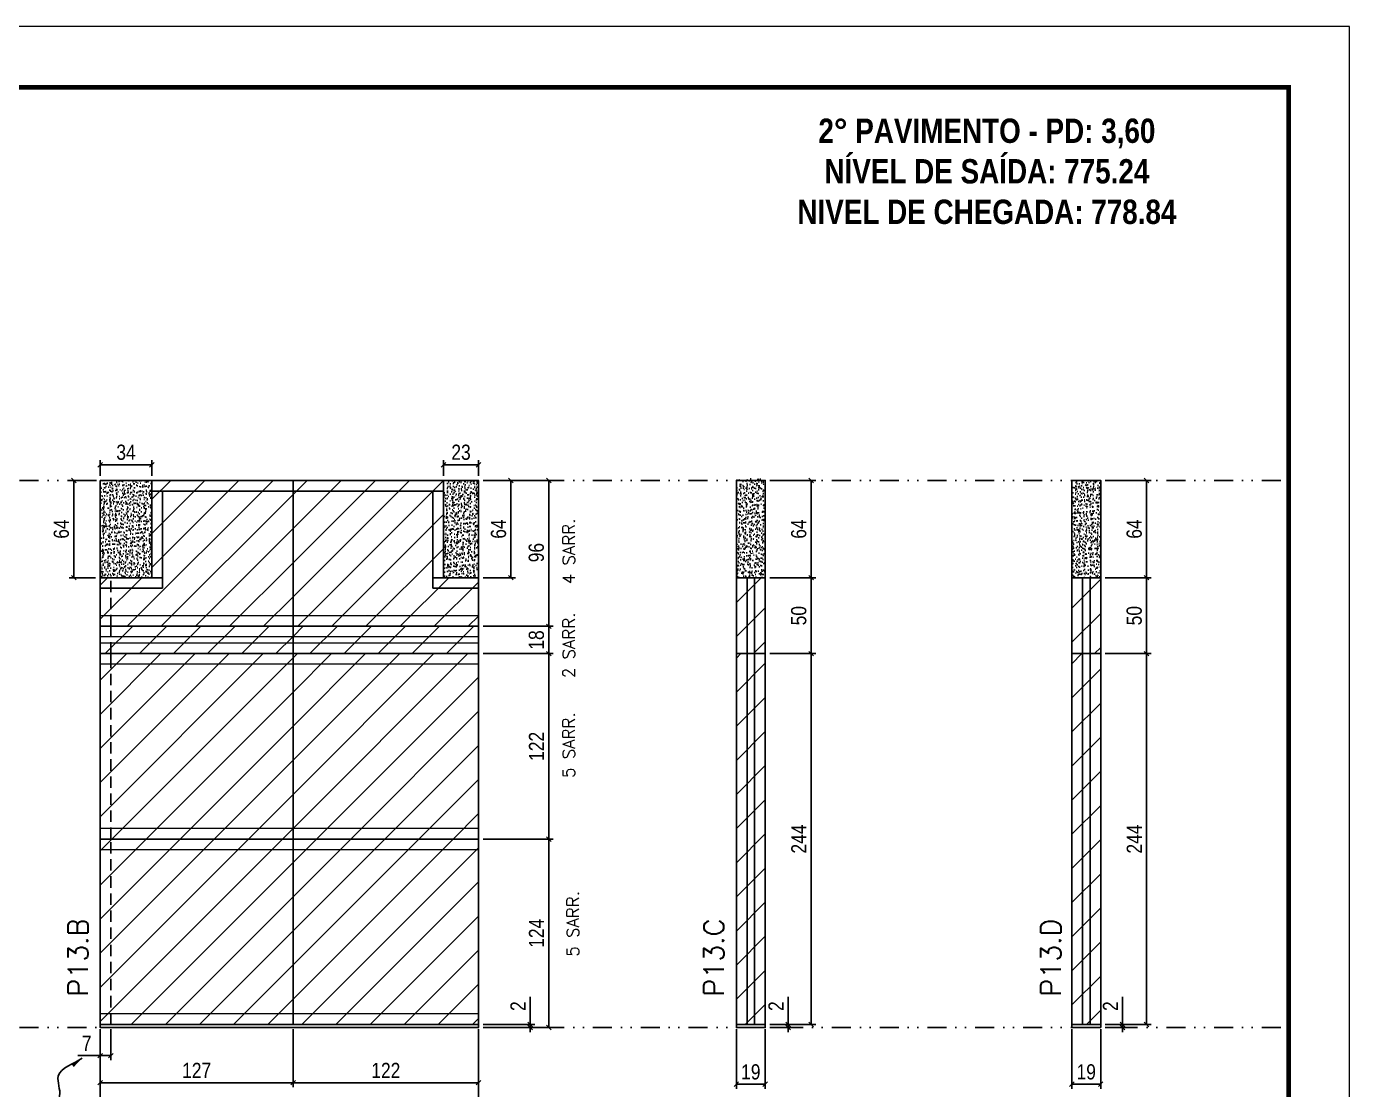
# Model space of a CAD drawing. Extents: x 2949 to 9203, y -16089 to 12527.
# Drawn here: x 3563 to 4434, y -6550 to -5850 of the extents above; entities that cross this region are included whole.
import ezdxf

# ---------------------------------------------------------------- set-up
doc = ezdxf.new("R2010")
doc.units = 0
for name, pattern in [('DASHED', [0.75, 0.5, -0.25]), ('DIVIDE2', [0.625, 0.25, -0.125, 0, -0.125, 0, -0.125]), ('HIDDEN', [0.375, 0.25, -0.125])]:
    doc.linetypes.add(name, pattern=pattern)
for name, color, linetype in [('COTA', 241, 'Continuous'), ('NOMENCLATURA', 7, 'Continuous'), ('Nível', 160, 'Continuous'), ('Painéis', 200, 'Continuous'), ('SARR_2.2x7', 40, 'Continuous'), ('Sarrafo de Pressão', 42, 'HIDDEN')]:
    doc.layers.add(name, color=color, linetype=linetype)
for name, color, linetype, lineweight in [('Folhas', 255, 'Continuous', 9), ('Hachura', 251, 'Continuous', 9), ('Sarr 2.2x7', 40, 'Continuous', 9), ('SARRAFO DE PRESSAO', 251, 'DASHED', 9), ('Texto Seção', 7, 'Continuous', 15)]:
    doc.layers.add(name, color=color, linetype=linetype, lineweight=lineweight)
doc.styles.add('COTA TECNICA', font='techl___.ttf', dxfattribs={"height": 10})
doc.styles.add('COTA TECNICA-50', font='techl___.ttf', dxfattribs={"height": 10})
doc.styles.add('REGUA-120', font='ROMANS.shx', dxfattribs={"height": 15})
doc.styles.add('ROMANC', font='techb___.ttf', dxfattribs={"height": 2.5})
doc.styles.add('ROMANS', font='romans.shx')
doc.styles.get("Standard").update_dxf_attribs({"font": 'arial.ttf'})
doc.dimstyles.new('COTA PAINEL-50', dxfattribs={"dimtxt": 10, "dimasz": 3, "dimexe": 3, "dimexo": 3, "dimgap": 3, "dimtad": 1, "dimdec": 1, "dimzin": 12, "dimdsep": 46, "dimtxsty": 'COTA TECNICA-50', "dimblk1": 'OBLIQUE', "dimblk2": 'OBLIQUE', "dimsah": 1, "dimcen": 0.9, "dimclrd": 4, "dimclre": 4, "dimclrt": 240, "dimadec": 1, "dimazin": 3, "dimtfac": 1, "dimtdec": 1, "dimtmove": 0, "dimatfit": 3, "dimfxl": 1, "dimtolj": 1, "dimtzin": 12, "dimarcsym": 0})
doc.dimstyles.new('PAINEL', dxfattribs={"dimtxt": 10, "dimasz": 3, "dimexe": 3, "dimexo": 3, "dimgap": 3, "dimtad": 1, "dimdec": 1, "dimzin": 12, "dimdsep": 46, "dimtxsty": 'COTA TECNICA', "dimblk1": 'OBLIQUE', "dimblk2": 'OBLIQUE', "dimsah": 1, "dimcen": 0.9, "dimclrd": 4, "dimclre": 4, "dimclrt": 240, "dimadec": 1, "dimazin": 3, "dimtfac": 1, "dimtdec": 1, "dimtmove": 0, "dimatfit": 3, "dimfxl": 1, "dimtolj": 1, "dimtzin": 12, "dimarcsym": 0})
doc.dimstyles.get("Standard").update_dxf_attribs({"dimtxt": 0.18, "dimasz": 0.18, "dimexe": 0.18, "dimexo": 0.0625, "dimgap": 0.09, "dimtad": 0, "dimtih": 1, "dimtoh": 1, "dimdec": 4, "dimzin": 0, "dimdsep": 46, "dimtxsty": 'Standard', "dimcen": 0.09, "dimadec": 0, "dimazin": 0, "dimtfac": 1, "dimtdec": 4, "dimtofl": 0, "dimtmove": 0, "dimatfit": 3, "dimfxl": 1, "dimtolj": 1, "dimtzin": 0, "dimarcsym": 0})
pattern_1 = [(45, (-129255.467, -38793.522), (-11.2253202, 11.2253202), [])]
pattern_2 = [(45, (-2336.75, -6306.92), (-11.22532, 11.22532), [])]
pattern_3 = [(50, (-129255.4665, -36482.372), (5.46554007, -0.47817257), [0.5715, -6.2865]), (355, (-129255.4665, -36482.372), (-1.05730264, 5.73170536), [0.4572, -5.02921753]), (100.4514447, (-129255.011, -36482.4117), (4.40823741, 5.25353256), [0.48570026, -5.34270734]), (46.1842, (-129255.4665, -36480.848), (8.13237123, -1.26126984), [0.85725, -9.42975]), (96.6355576, (-129254.789, -36480.953), (7.122124, 7.42278374), [0.7285507, -8.01406824]), (351.184151, (-129255.4665, -36480.848), (7.122124, 7.42278374), [0.685799, -7.54379196]), (21, (-129254.7045, -36481.229), (4.54843174, -3.06795595), [0.5715, -6.2865]), (326, (-129254.7045, -36481.229), (1.85406085, 5.52563898), [0.4572, -5.0292]), (71.451445, (-129254.3255, -36481.4845), (6.40249258, 2.45768307), [0.48570026, -5.34269813]), (37.5, (-129255.4665, -36482.3718), (0.092658098, 2.536651166), [0, -4.96824, 0, -5.1054, 0, -5.04825]), (7.5, (-129255.4665, -36482.3718), (2.004589875, 3.005417245), [0, -2.91084, 0, -4.85394, 0, -1.92405]), (327.5, (-129257.1658, -36482.3718), (4.067717855, -0.17186232), [0, -1.905, 0, -5.9436, 0, -7.8867]), (317.5, (-129257.9278, -36482.3718), (4.44387544, 0.76279473), [0, -2.4765, 0, -3.94716, 0, -5.6007])]

# ---------------------------------------------------------------- blocks, each defined once
blk = doc.blocks.new('9999999999')
at = {"layer": 'Folhas'}
blk.add_lwpolyline([(98138.98, 34190.21), (99623.98, 34190.21), (99623.98, 35240.21), (98138.98, 35240.21)], close=True, dxfattribs=at)
at = {"layer": 'Folhas', "color": 30, "const_width": 3}
blk.add_lwpolyline([(98213.98, 34230.21), (99583.98, 34230.21), (99583.98, 35200.21), (98213.98, 35200.21)], close=True, dxfattribs=at)
blk = doc.blocks.new('_Oblique')
at = {"color": 0, "linetype": 'ByBlock', "lineweight": -2}
blk.add_line((-0.5, -0.5), (0.5, 0.5), dxfattribs=at)
blk = doc.blocks.new('*D2218')
at = {"layer": 'COTA', "color": 4, "lineweight": -2, "transparency": 16777216}
for p, q in [((3611.71, -6510.18), (3611.71, -6574.14)), ((3860.71, -6510.18), (3860.71, -6574.14)), ((3611.71, -6571.14), (3860.71, -6571.14))]:
    blk.add_line(p, q, dxfattribs=at)
at = {"layer": 'Defpoints', "color": 0, "transparency": 16777216}
for p in [(3611.71, -6507.18), (3860.71, -6507.18), (3860.71, -6571.14)]:
    blk.add_point(p, dxfattribs=at)
at = {"layer": 'COTA', "color": 4, "lineweight": -2, "transparency": 16777216, "xscale": 3, "yscale": 3, "zscale": 3, "rotation": 180}
blk.add_blockref('_Oblique', (3611.71, -6571.14), dxfattribs=at)
at = {"layer": 'COTA', "color": 4, "lineweight": -2, "transparency": 16777216, "xscale": 3, "yscale": 3, "zscale": 3}
blk.add_blockref('_Oblique', (3860.71, -6571.14), dxfattribs=at)
at = {"layer": 'COTA', "color": 240, "transparency": 16777216, "insert": (3736.21, -6563.04), "char_height": 10, "attachment_point": 5, "style": 'COTA TECNICA'}
blk.add_mtext('\\A1;249', dxfattribs=at)
blk = doc.blocks.new('*D2219')
at = {"layer": 'COTA', "color": 4, "lineweight": -2, "transparency": 16777216}
for p, q in [((3611.71, -6512.18), (3611.71, -6530.69)), ((3618.71, -6510.18), (3618.71, -6530.69)), ((3611.71, -6527.69), (3596.98, -6527.69)), ((3618.71, -6527.69), (3611.71, -6527.69))]:
    blk.add_line(p, q, dxfattribs=at)
at = {"layer": 'Defpoints', "color": 0, "transparency": 16777216}
for p in [(3611.71, -6509.18), (3618.71, -6507.18), (3611.71, -6527.69)]:
    blk.add_point(p, dxfattribs=at)
at = {"layer": 'COTA', "color": 4, "lineweight": -2, "transparency": 16777216, "xscale": 3, "yscale": 3, "zscale": 3, "rotation": 180}
blk.add_blockref('_Oblique', (3611.71, -6527.69), dxfattribs=at)
at = {"layer": 'COTA', "color": 4, "lineweight": -2, "transparency": 16777216, "xscale": 3, "yscale": 3, "zscale": 3}
blk.add_blockref('_Oblique', (3618.71, -6527.69), dxfattribs=at)
at = {"layer": 'COTA', "color": 240, "transparency": 16777216, "insert": (3602.85, -6519.62), "char_height": 10, "attachment_point": 5, "style": 'COTA TECNICA-50'}
blk.add_mtext('\\A1;7', dxfattribs=at)
blk = doc.blocks.new('*D2220')
at = {"layer": 'COTA', "color": 4, "lineweight": -2, "transparency": 16777216}
for p, q in [((3863.71, -6385.18), (3909.95, -6385.18)), ((3906.95, -6509.18), (3906.95, -6385.18)), ((3863.71, -6509.18), (3909.95, -6509.18))]:
    blk.add_line(p, q, dxfattribs=at)
at = {"layer": 'Defpoints', "color": 0, "transparency": 16777216}
for p in [(3860.71, -6385.18), (3906.95, -6385.18), (3860.71, -6509.18)]:
    blk.add_point(p, dxfattribs=at)
at = {"layer": 'COTA', "color": 4, "lineweight": -2, "transparency": 16777216, "xscale": 3, "yscale": 3, "zscale": 3}
for p, rotation in [((3906.95, -6385.18), 90), ((3906.95, -6509.18), 270)]:
    blk.add_blockref('_Oblique', p, dxfattribs=dict(at, rotation=rotation))
at = {"layer": 'COTA', "color": 240, "transparency": 16777216, "insert": (3898.88, -6447.18), "char_height": 10, "attachment_point": 5, "rotation": 90, "style": 'COTA TECNICA-50'}
blk.add_mtext('\\A1;124', dxfattribs=at)
blk = doc.blocks.new('*D2221')
at = {"layer": 'COTA', "color": 4, "lineweight": -2, "transparency": 16777216}
for p, q in [((3894.72, -6507.18), (3894.72, -6489.07)), ((3863.71, -6507.18), (3897.72, -6507.18)), ((3863.71, -6509.18), (3897.72, -6509.18)), ((3894.72, -6509.18), (3894.72, -6507.18)), ((3894.72, -6509.18), (3894.72, -6512.18))]:
    blk.add_line(p, q, dxfattribs=at)
at = {"layer": 'Defpoints', "color": 0, "transparency": 16777216}
for p in [(3860.71, -6507.18), (3860.71, -6509.18), (3894.72, -6509.18)]:
    blk.add_point(p, dxfattribs=at)
at = {"layer": 'COTA', "color": 4, "lineweight": -2, "transparency": 16777216, "xscale": 3, "yscale": 3, "zscale": 3}
for p, rotation in [((3894.72, -6507.18), 270), ((3894.72, -6509.18), 90)]:
    blk.add_blockref('_Oblique', p, dxfattribs=dict(at, rotation=rotation))
at = {"layer": 'COTA', "color": 240, "transparency": 16777216, "insert": (3886.72, -6495.13), "char_height": 10, "attachment_point": 5, "rotation": 90, "style": 'COTA TECNICA-50'}
blk.add_mtext('\\A1;2', dxfattribs=at)
blk = doc.blocks.new('*D2222')
at = {"layer": 'COTA', "color": 4, "linetype": 'ByBlock', "lineweight": -2, "transparency": 16777216}
for p, q in [((3863.71, -6149.18), (3909.95, -6149.18)), ((3906.95, -6149.18), (3906.95, -6245.18)), ((3863.71, -6245.18), (3909.95, -6245.18))]:
    blk.add_line(p, q, dxfattribs=at)
at = {"layer": 'Defpoints', "color": 0, "linetype": 'ByBlock', "transparency": 16777216}
for p in [(3860.71, -6149.18), (3860.71, -6245.18), (3906.95, -6245.18)]:
    blk.add_point(p, dxfattribs=at)
at = {"layer": 'COTA', "color": 4, "linetype": 'ByBlock', "lineweight": -2, "transparency": 16777216, "xscale": 3, "yscale": 3, "zscale": 3}
for p, rotation in [((3906.95, -6149.18), 90), ((3906.95, -6245.18), 270)]:
    blk.add_blockref('_Oblique', p, dxfattribs=dict(at, rotation=rotation))
at = {"layer": 'COTA', "color": 240, "linetype": 'ByBlock', "transparency": 16777216, "insert": (3898.82, -6196.68), "char_height": 10, "attachment_point": 5, "rotation": 90, "style": 'COTA TECNICA'}
blk.add_mtext('\\A1;96', dxfattribs=at)
blk = doc.blocks.new('*D2223')
at = {"layer": 'COTA', "color": 4, "linetype": 'ByBlock', "lineweight": -2, "transparency": 16777216}
for p, q in [((3863.71, -6263.18), (3909.95, -6263.18)), ((3906.95, -6385.18), (3906.95, -6263.18)), ((3863.71, -6385.18), (3909.95, -6385.18))]:
    blk.add_line(p, q, dxfattribs=at)
at = {"layer": 'Defpoints', "color": 0, "linetype": 'ByBlock', "transparency": 16777216}
for p in [(3860.71, -6263.18), (3906.95, -6263.18), (3860.71, -6385.18)]:
    blk.add_point(p, dxfattribs=at)
at = {"layer": 'COTA', "color": 4, "linetype": 'ByBlock', "lineweight": -2, "transparency": 16777216, "xscale": 3, "yscale": 3, "zscale": 3}
for p, rotation in [((3906.95, -6263.18), 90), ((3906.95, -6385.18), 270)]:
    blk.add_blockref('_Oblique', p, dxfattribs=dict(at, rotation=rotation))
at = {"layer": 'COTA', "color": 240, "linetype": 'ByBlock', "transparency": 16777216, "insert": (3898.89, -6324.18), "char_height": 10, "attachment_point": 5, "rotation": 90, "style": 'COTA TECNICA'}
blk.add_mtext('\\A1;122', dxfattribs=at)
blk = doc.blocks.new('*D2247')
at = {"layer": 'COTA', "color": 4, "linetype": 'ByBlock', "lineweight": -2, "transparency": 16777216}
for p, q in [((3611.71, -6510.18), (3611.71, -6548.49)), ((3738.71, -6510.18), (3738.71, -6548.49)), ((3611.71, -6545.49), (3738.71, -6545.49))]:
    blk.add_line(p, q, dxfattribs=at)
at = {"layer": 'Defpoints', "color": 0, "linetype": 'ByBlock', "transparency": 16777216}
for p in [(3611.71, -6507.18), (3738.71, -6507.18), (3738.71, -6545.49)]:
    blk.add_point(p, dxfattribs=at)
at = {"layer": 'COTA', "color": 4, "linetype": 'ByBlock', "lineweight": -2, "transparency": 16777216, "xscale": 3, "yscale": 3, "zscale": 3, "rotation": 180}
blk.add_blockref('_Oblique', (3611.71, -6545.49), dxfattribs=at)
at = {"layer": 'COTA', "color": 4, "linetype": 'ByBlock', "lineweight": -2, "transparency": 16777216, "xscale": 3, "yscale": 3, "zscale": 3}
blk.add_blockref('_Oblique', (3738.71, -6545.49), dxfattribs=at)
at = {"layer": 'COTA', "color": 240, "linetype": 'ByBlock', "transparency": 16777216, "insert": (3675.21, -6537.42), "char_height": 10, "attachment_point": 5, "style": 'COTA TECNICA'}
blk.add_mtext('\\A1;127', dxfattribs=at)
blk = doc.blocks.new('*D2248')
at = {"layer": 'COTA', "color": 4, "linetype": 'ByBlock', "lineweight": -2, "transparency": 16777216}
for p, q in [((3738.71, -6510.18), (3738.71, -6548.49)), ((3860.71, -6512.18), (3860.71, -6548.49)), ((3738.71, -6545.49), (3860.71, -6545.49))]:
    blk.add_line(p, q, dxfattribs=at)
at = {"layer": 'Defpoints', "color": 0, "linetype": 'ByBlock', "transparency": 16777216}
for p in [(3738.71, -6507.18), (3860.71, -6509.18), (3860.71, -6545.49)]:
    blk.add_point(p, dxfattribs=at)
at = {"layer": 'COTA', "color": 4, "linetype": 'ByBlock', "lineweight": -2, "transparency": 16777216, "xscale": 3, "yscale": 3, "zscale": 3, "rotation": 180}
blk.add_blockref('_Oblique', (3738.71, -6545.49), dxfattribs=at)
at = {"layer": 'COTA', "color": 4, "linetype": 'ByBlock', "lineweight": -2, "transparency": 16777216, "xscale": 3, "yscale": 3, "zscale": 3}
blk.add_blockref('_Oblique', (3860.71, -6545.49), dxfattribs=at)
at = {"layer": 'COTA', "color": 240, "linetype": 'ByBlock', "transparency": 16777216, "insert": (3799.71, -6537.44), "char_height": 10, "attachment_point": 5, "style": 'COTA TECNICA'}
blk.add_mtext('\\A1;122', dxfattribs=at)
blk = doc.blocks.new('*D2235')
at = {"layer": 'COTA', "color": 4, "linetype": 'ByBlock', "lineweight": -2, "transparency": 16777216}
for p, q in [((3863.71, -6149.18), (3885.02, -6149.18)), ((3882.02, -6149.18), (3882.02, -6213.18)), ((3863.71, -6213.18), (3885.02, -6213.18))]:
    blk.add_line(p, q, dxfattribs=at)
at = {"layer": 'Defpoints', "color": 0, "linetype": 'ByBlock', "transparency": 16777216}
for p in [(3860.71, -6149.18), (3860.71, -6213.18), (3882.02, -6213.18)]:
    blk.add_point(p, dxfattribs=at)
at = {"layer": 'COTA', "color": 4, "linetype": 'ByBlock', "lineweight": -2, "transparency": 16777216, "xscale": 3, "yscale": 3, "zscale": 3}
for p, rotation in [((3882.02, -6149.18), 90), ((3882.02, -6213.18), 270)]:
    blk.add_blockref('_Oblique', p, dxfattribs=dict(at, rotation=rotation))
at = {"layer": 'COTA', "color": 240, "linetype": 'ByBlock', "transparency": 16777216, "insert": (3873.92, -6181.18), "char_height": 10, "attachment_point": 5, "rotation": 90, "style": 'COTA TECNICA'}
blk.add_mtext('\\A1;64', dxfattribs=at)
blk = doc.blocks.new('*D2236')
at = {"layer": 'COTA', "color": 4, "linetype": 'ByBlock', "lineweight": -2, "transparency": 16777216}
for p, q in [((3608.71, -6149.18), (3591.3, -6149.18)), ((3594.3, -6149.18), (3594.3, -6213.18)), ((3608.71, -6213.18), (3591.3, -6213.18))]:
    blk.add_line(p, q, dxfattribs=at)
at = {"layer": 'Defpoints', "color": 0, "linetype": 'ByBlock', "transparency": 16777216}
for p in [(3611.71, -6149.18), (3594.3, -6213.18), (3611.71, -6213.18)]:
    blk.add_point(p, dxfattribs=at)
at = {"layer": 'COTA', "color": 4, "linetype": 'ByBlock', "lineweight": -2, "transparency": 16777216, "xscale": 3, "yscale": 3, "zscale": 3}
for p, rotation in [((3594.3, -6149.18), 90), ((3594.3, -6213.18), 270)]:
    blk.add_blockref('_Oblique', p, dxfattribs=dict(at, rotation=rotation))
at = {"layer": 'COTA', "color": 240, "linetype": 'ByBlock', "transparency": 16777216, "insert": (3586.2, -6181.18), "char_height": 10, "attachment_point": 5, "rotation": 90, "style": 'COTA TECNICA'}
blk.add_mtext('\\A1;64', dxfattribs=at)
blk = doc.blocks.new('*D2237')
at = {"layer": 'COTA', "color": 4, "linetype": 'ByBlock', "lineweight": -2, "transparency": 16777216}
for p, q in [((3611.71, -6146.18), (3611.71, -6135.92)), ((3611.71, -6138.92), (3645.71, -6138.92)), ((3645.71, -6146.18), (3645.71, -6135.92))]:
    blk.add_line(p, q, dxfattribs=at)
at = {"layer": 'Defpoints', "color": 0, "linetype": 'ByBlock', "transparency": 16777216}
for p in [(3645.71, -6138.92), (3611.71, -6149.18), (3645.71, -6149.18)]:
    blk.add_point(p, dxfattribs=at)
at = {"layer": 'COTA', "color": 4, "linetype": 'ByBlock', "lineweight": -2, "transparency": 16777216, "xscale": 3, "yscale": 3, "zscale": 3, "rotation": 180}
blk.add_blockref('_Oblique', (3611.71, -6138.92), dxfattribs=at)
at = {"layer": 'COTA', "color": 4, "linetype": 'ByBlock', "lineweight": -2, "transparency": 16777216, "xscale": 3, "yscale": 3, "zscale": 3}
blk.add_blockref('_Oblique', (3645.71, -6138.92), dxfattribs=at)
at = {"layer": 'COTA', "color": 240, "linetype": 'ByBlock', "transparency": 16777216, "insert": (3628.71, -6130.7), "char_height": 10, "attachment_point": 5, "style": 'COTA TECNICA'}
blk.add_mtext('\\A1;34', dxfattribs=at)
blk = doc.blocks.new('*D2238')
at = {"layer": 'COTA', "color": 4, "linetype": 'ByBlock', "lineweight": -2, "transparency": 16777216}
for p, q in [((3837.71, -6146.18), (3837.71, -6135.92)), ((3837.71, -6138.92), (3860.71, -6138.92)), ((3860.71, -6146.18), (3860.71, -6135.92))]:
    blk.add_line(p, q, dxfattribs=at)
at = {"layer": 'Defpoints', "color": 0, "linetype": 'ByBlock', "transparency": 16777216}
for p in [(3860.71, -6138.92), (3837.71, -6149.18), (3860.71, -6149.18)]:
    blk.add_point(p, dxfattribs=at)
at = {"layer": 'COTA', "color": 4, "linetype": 'ByBlock', "lineweight": -2, "transparency": 16777216, "xscale": 3, "yscale": 3, "zscale": 3, "rotation": 180}
blk.add_blockref('_Oblique', (3837.71, -6138.92), dxfattribs=at)
at = {"layer": 'COTA', "color": 4, "linetype": 'ByBlock', "lineweight": -2, "transparency": 16777216, "xscale": 3, "yscale": 3, "zscale": 3}
blk.add_blockref('_Oblique', (3860.71, -6138.92), dxfattribs=at)
at = {"layer": 'COTA', "color": 240, "linetype": 'ByBlock', "transparency": 16777216, "insert": (3849.21, -6130.7), "char_height": 10, "attachment_point": 5, "style": 'COTA TECNICA'}
blk.add_mtext('\\A1;23', dxfattribs=at)
blk = doc.blocks.new('*D2201')
at = {"layer": 'COTA', "color": 4, "lineweight": -2, "transparency": 16777216}
for p, q in [((4030.45, -6510.18), (4030.45, -6549.53)), ((4049.45, -6510.18), (4049.45, -6549.53)), ((4030.45, -6546.53), (4049.45, -6546.53))]:
    blk.add_line(p, q, dxfattribs=at)
at = {"layer": 'Defpoints', "color": 0, "transparency": 16777216}
for p in [(4030.45, -6507.18), (4049.45, -6507.18), (4049.45, -6546.53)]:
    blk.add_point(p, dxfattribs=at)
at = {"layer": 'COTA', "color": 4, "lineweight": -2, "transparency": 16777216, "xscale": 3, "yscale": 3, "zscale": 3, "rotation": 180}
blk.add_blockref('_Oblique', (4030.45, -6546.53), dxfattribs=at)
at = {"layer": 'COTA', "color": 4, "lineweight": -2, "transparency": 16777216, "xscale": 3, "yscale": 3, "zscale": 3}
blk.add_blockref('_Oblique', (4049.45, -6546.53), dxfattribs=at)
at = {"layer": 'COTA', "color": 240, "transparency": 16777216, "insert": (4039.95, -6538.44), "char_height": 10, "attachment_point": 5, "style": 'COTA TECNICA'}
blk.add_mtext('\\A1;19', dxfattribs=at)
blk = doc.blocks.new('*D2202')
at = {"layer": 'COTA', "color": 4, "lineweight": -2, "transparency": 16777216}
for p, q in [((4251.23, -6510.18), (4251.23, -6549.53)), ((4270.23, -6510.18), (4270.23, -6549.53)), ((4251.23, -6546.53), (4270.23, -6546.53))]:
    blk.add_line(p, q, dxfattribs=at)
at = {"layer": 'Defpoints', "color": 0, "transparency": 16777216}
for p in [(4251.23, -6507.18), (4270.23, -6507.18), (4270.23, -6546.53)]:
    blk.add_point(p, dxfattribs=at)
at = {"layer": 'COTA', "color": 4, "lineweight": -2, "transparency": 16777216, "xscale": 3, "yscale": 3, "zscale": 3, "rotation": 180}
blk.add_blockref('_Oblique', (4251.23, -6546.53), dxfattribs=at)
at = {"layer": 'COTA', "color": 4, "lineweight": -2, "transparency": 16777216, "xscale": 3, "yscale": 3, "zscale": 3}
blk.add_blockref('_Oblique', (4270.23, -6546.53), dxfattribs=at)
at = {"layer": 'COTA', "color": 240, "transparency": 16777216, "insert": (4260.73, -6538.44), "char_height": 10, "attachment_point": 5, "style": 'COTA TECNICA'}
blk.add_mtext('\\A1;19', dxfattribs=at)
blk = doc.blocks.new('*D2203')
at = {"layer": 'COTA', "color": 4, "lineweight": -2, "transparency": 16777216}
for p, q in [((4273.23, -6149.18), (4303.44, -6149.18)), ((4300.44, -6213.18), (4300.44, -6149.18)), ((4273.23, -6213.18), (4303.44, -6213.18))]:
    blk.add_line(p, q, dxfattribs=at)
at = {"layer": 'Defpoints', "color": 0, "transparency": 16777216}
for p in [(4270.23, -6149.18), (4300.44, -6149.18), (4270.23, -6213.18)]:
    blk.add_point(p, dxfattribs=at)
at = {"layer": 'COTA', "color": 4, "lineweight": -2, "transparency": 16777216, "xscale": 3, "yscale": 3, "zscale": 3}
for p, rotation in [((4300.44, -6149.18), 90), ((4300.44, -6213.18), 270)]:
    blk.add_blockref('_Oblique', p, dxfattribs=dict(at, rotation=rotation))
at = {"layer": 'COTA', "color": 240, "transparency": 16777216, "insert": (4292.34, -6181.18), "char_height": 10, "attachment_point": 5, "rotation": 90, "style": 'COTA TECNICA'}
blk.add_mtext('\\A1;64', dxfattribs=at)
blk = doc.blocks.new('*D2204')
at = {"layer": 'COTA', "color": 4, "lineweight": -2, "transparency": 16777216}
for p, q in [((4064.54, -6507.18), (4064.54, -6489.07)), ((4052.45, -6507.18), (4067.54, -6507.18)), ((4052.45, -6509.18), (4067.54, -6509.18)), ((4064.54, -6509.18), (4064.54, -6507.18)), ((4064.54, -6509.18), (4064.54, -6512.18))]:
    blk.add_line(p, q, dxfattribs=at)
at = {"layer": 'Defpoints', "color": 0, "transparency": 16777216}
for p in [(4049.45, -6507.18), (4049.45, -6509.18), (4064.54, -6507.18)]:
    blk.add_point(p, dxfattribs=at)
at = {"layer": 'COTA', "color": 4, "lineweight": -2, "transparency": 16777216, "xscale": 3, "yscale": 3, "zscale": 3}
for p, rotation in [((4064.54, -6507.18), 270), ((4064.54, -6509.18), 90)]:
    blk.add_blockref('_Oblique', p, dxfattribs=dict(at, rotation=rotation))
at = {"layer": 'COTA', "color": 240, "transparency": 16777216, "insert": (4056.54, -6495.13), "char_height": 10, "attachment_point": 5, "rotation": 90, "style": 'COTA TECNICA-50'}
blk.add_mtext('\\A1;2', dxfattribs=at)
blk = doc.blocks.new('*D2241')
at = {"layer": 'COTA', "color": 4, "linetype": 'ByBlock', "lineweight": -2, "transparency": 16777216}
for p, q in [((4052.45, -6149.18), (4082.66, -6149.18)), ((4079.66, -6149.18), (4079.66, -6213.18)), ((4052.45, -6213.18), (4082.66, -6213.18))]:
    blk.add_line(p, q, dxfattribs=at)
at = {"layer": 'Defpoints', "color": 0, "linetype": 'ByBlock', "transparency": 16777216}
for p in [(4049.45, -6149.18), (4049.45, -6213.18), (4079.66, -6213.18)]:
    blk.add_point(p, dxfattribs=at)
at = {"layer": 'COTA', "color": 4, "linetype": 'ByBlock', "lineweight": -2, "transparency": 16777216, "xscale": 3, "yscale": 3, "zscale": 3}
for p, rotation in [((4079.66, -6149.18), 90), ((4079.66, -6213.18), 270)]:
    blk.add_blockref('_Oblique', p, dxfattribs=dict(at, rotation=rotation))
at = {"layer": 'COTA', "color": 240, "linetype": 'ByBlock', "transparency": 16777216, "insert": (4071.55, -6181.18), "char_height": 10, "attachment_point": 5, "rotation": 90, "style": 'COTA TECNICA'}
blk.add_mtext('\\A1;64', dxfattribs=at)
blk = doc.blocks.new('*D2242')
at = {"layer": 'COTA', "color": 4, "linetype": 'ByBlock', "lineweight": -2, "transparency": 16777216}
for p, q in [((4052.45, -6263.18), (4082.66, -6263.18)), ((4079.66, -6507.18), (4079.66, -6263.18)), ((4052.45, -6507.18), (4082.66, -6507.18))]:
    blk.add_line(p, q, dxfattribs=at)
at = {"layer": 'Defpoints', "color": 0, "linetype": 'ByBlock', "transparency": 16777216}
for p in [(4049.45, -6263.18), (4079.66, -6263.18), (4049.45, -6507.18)]:
    blk.add_point(p, dxfattribs=at)
at = {"layer": 'COTA', "color": 4, "linetype": 'ByBlock', "lineweight": -2, "transparency": 16777216, "xscale": 3, "yscale": 3, "zscale": 3}
for p, rotation in [((4079.66, -6263.18), 90), ((4079.66, -6507.18), 270)]:
    blk.add_blockref('_Oblique', p, dxfattribs=dict(at, rotation=rotation))
at = {"layer": 'COTA', "color": 240, "linetype": 'ByBlock', "transparency": 16777216, "insert": (4071.58, -6385.18), "char_height": 10, "attachment_point": 5, "rotation": 90, "style": 'COTA TECNICA'}
blk.add_mtext('\\A1;244', dxfattribs=at)
blk = doc.blocks.new('*D2249')
at = {"layer": 'COTA', "color": 4, "linetype": 'ByBlock', "lineweight": -2, "transparency": 16777216}
for p, q in [((4052.45, -6213.18), (4082.66, -6213.18)), ((4079.66, -6263.18), (4079.66, -6213.18)), ((4052.45, -6263.18), (4082.66, -6263.18))]:
    blk.add_line(p, q, dxfattribs=at)
at = {"layer": 'Defpoints', "color": 0, "linetype": 'ByBlock', "transparency": 16777216}
for p in [(4049.45, -6213.18), (4079.66, -6213.18), (4049.45, -6263.18)]:
    blk.add_point(p, dxfattribs=at)
at = {"layer": 'COTA', "color": 4, "linetype": 'ByBlock', "lineweight": -2, "transparency": 16777216, "xscale": 3, "yscale": 3, "zscale": 3}
for p, rotation in [((4079.66, -6213.18), 90), ((4079.66, -6263.18), 270)]:
    blk.add_blockref('_Oblique', p, dxfattribs=dict(at, rotation=rotation))
at = {"layer": 'COTA', "color": 240, "linetype": 'ByBlock', "transparency": 16777216, "insert": (4071.55, -6238.18), "char_height": 10, "attachment_point": 5, "rotation": 90, "style": 'COTA TECNICA'}
blk.add_mtext('\\A1;50', dxfattribs=at)
blk = doc.blocks.new('*D2224')
at = {"layer": 'COTA', "color": 4, "linetype": 'ByBlock', "lineweight": -2, "transparency": 16777216}
for p, q in [((4273.23, -6263.18), (4303.44, -6263.18)), ((4300.44, -6507.18), (4300.44, -6263.18)), ((4273.23, -6507.18), (4303.44, -6507.18))]:
    blk.add_line(p, q, dxfattribs=at)
at = {"layer": 'Defpoints', "color": 0, "linetype": 'ByBlock', "transparency": 16777216}
for p in [(4270.23, -6263.18), (4300.44, -6263.18), (4270.23, -6507.18)]:
    blk.add_point(p, dxfattribs=at)
at = {"layer": 'COTA', "color": 4, "linetype": 'ByBlock', "lineweight": -2, "transparency": 16777216, "xscale": 3, "yscale": 3, "zscale": 3}
for p, rotation in [((4300.44, -6263.18), 90), ((4300.44, -6507.18), 270)]:
    blk.add_blockref('_Oblique', p, dxfattribs=dict(at, rotation=rotation))
at = {"layer": 'COTA', "color": 240, "linetype": 'ByBlock', "transparency": 16777216, "insert": (4292.37, -6385.18), "char_height": 10, "attachment_point": 5, "rotation": 90, "style": 'COTA TECNICA'}
blk.add_mtext('\\A1;244', dxfattribs=at)
blk = doc.blocks.new('*D2225')
at = {"layer": 'COTA', "color": 4, "linetype": 'ByBlock', "lineweight": -2, "transparency": 16777216}
for p, q in [((4273.23, -6213.18), (4303.44, -6213.18)), ((4300.44, -6263.18), (4300.44, -6213.18)), ((4273.23, -6263.18), (4303.44, -6263.18))]:
    blk.add_line(p, q, dxfattribs=at)
at = {"layer": 'Defpoints', "color": 0, "linetype": 'ByBlock', "transparency": 16777216}
for p in [(4270.23, -6213.18), (4300.44, -6213.18), (4270.23, -6263.18)]:
    blk.add_point(p, dxfattribs=at)
at = {"layer": 'COTA', "color": 4, "linetype": 'ByBlock', "lineweight": -2, "transparency": 16777216, "xscale": 3, "yscale": 3, "zscale": 3}
for p, rotation in [((4300.44, -6213.18), 90), ((4300.44, -6263.18), 270)]:
    blk.add_blockref('_Oblique', p, dxfattribs=dict(at, rotation=rotation))
at = {"layer": 'COTA', "color": 240, "linetype": 'ByBlock', "transparency": 16777216, "insert": (4292.33, -6238.18), "char_height": 10, "attachment_point": 5, "rotation": 90, "style": 'COTA TECNICA'}
blk.add_mtext('\\A1;50', dxfattribs=at)
blk = doc.blocks.new('*D2250')
at = {"layer": 'COTA', "color": 4, "linetype": 'ByBlock', "lineweight": -2, "transparency": 16777216}
for p, q in [((4284.65, -6507.18), (4284.65, -6489.07)), ((4273.23, -6507.18), (4287.65, -6507.18)), ((4273.23, -6509.18), (4287.65, -6509.18)), ((4284.65, -6509.18), (4284.65, -6507.18)), ((4284.65, -6509.18), (4284.65, -6512.18))]:
    blk.add_line(p, q, dxfattribs=at)
at = {"layer": 'Defpoints', "color": 0, "linetype": 'ByBlock', "transparency": 16777216}
for p in [(4270.23, -6507.18), (4270.23, -6509.18), (4284.65, -6507.18)]:
    blk.add_point(p, dxfattribs=at)
at = {"layer": 'COTA', "color": 4, "linetype": 'ByBlock', "lineweight": -2, "transparency": 16777216, "xscale": 3, "yscale": 3, "zscale": 3}
for p, rotation in [((4284.65, -6507.18), 270), ((4284.65, -6509.18), 90)]:
    blk.add_blockref('_Oblique', p, dxfattribs=dict(at, rotation=rotation))
at = {"layer": 'COTA', "color": 240, "linetype": 'ByBlock', "transparency": 16777216, "insert": (4276.65, -6495.13), "char_height": 10, "attachment_point": 5, "rotation": 90, "style": 'COTA TECNICA'}
blk.add_mtext('\\A1;2', dxfattribs=at)
blk = doc.blocks.new('*D2253')
at = {"layer": 'COTA', "color": 4, "lineweight": -2, "transparency": 16777216}
for p, q in [((3863.71, -6245.18), (3909.95, -6245.18)), ((3906.95, -6263.18), (3906.95, -6245.18)), ((3863.71, -6263.18), (3909.95, -6263.18))]:
    blk.add_line(p, q, dxfattribs=at)
at = {"layer": 'Defpoints', "color": 0, "transparency": 16777216}
for p in [(3860.71, -6245.18), (3906.95, -6245.18), (3860.71, -6263.18)]:
    blk.add_point(p, dxfattribs=at)
at = {"layer": 'COTA', "color": 4, "lineweight": -2, "transparency": 16777216, "xscale": 3, "yscale": 3, "zscale": 3}
for p, rotation in [((3906.95, -6245.18), 90), ((3906.95, -6263.18), 270)]:
    blk.add_blockref('_Oblique', p, dxfattribs=dict(at, rotation=rotation))
at = {"layer": 'COTA', "color": 240, "transparency": 16777216, "insert": (3898.85, -6254.18), "char_height": 10, "attachment_point": 5, "rotation": 90, "style": 'COTA TECNICA'}
blk.add_mtext('\\A1;18', dxfattribs=at)

msp = doc.modelspace()

# ---------------------------------------------------------------- hatches: boundary and pattern name
at = {"layer": 'COTA', "linetype": 'ByBlock'}
h = msp.add_hatch(dxfattribs=at)
h.set_pattern_fill('AR-CONC', color=256, scale=0.03)
h.set_pattern_definition(pattern_3)
h.paths.add_polyline_path([(3645.71, -6149.18), (3611.71, -6149.18), (3611.71, -6213.18), (3645.71, -6213.18)])
h = msp.add_hatch(dxfattribs=at)
h.set_pattern_fill('AR-CONC', color=256, scale=0.03)
h.set_pattern_definition(pattern_3)
h.paths.add_polyline_path([(3860.71, -6149.18), (3837.71, -6149.18), (3837.71, -6213.18), (3860.71, -6213.18)])
h = msp.add_hatch(dxfattribs=at)
h.set_pattern_fill('AR-CONC', color=256, scale=0.03)
h.set_pattern_definition([(50, (-127700.655, -34215.2216), (5.46554007, -0.47817257), [0.5715, -6.2865]), (355, (-127700.655, -34215.2216), (-1.05730264, 5.73170536), [0.4572, -5.02921753]), (100.4514447, (-127700.1994, -34215.2614), (4.40823741, 5.25353256), [0.48570026, -5.34270734]), (46.1842, (-127700.655, -34213.6976), (8.13237123, -1.26126984), [0.85725, -9.42975]), (96.6355576, (-127699.977, -34213.803), (7.122124, 7.42278374), [0.7285507, -8.01406824]), (351.184151, (-127700.655, -34213.698), (7.122124, 7.42278374), [0.685799, -7.54379196]), (21, (-127699.893, -34214.0786), (4.54843174, -3.06795595), [0.5715, -6.2865]), (326, (-127699.893, -34214.0786), (1.85406085, 5.52563898), [0.4572, -5.0292]), (71.451445, (-127699.514, -34214.334), (6.40249258, 2.45768307), [0.48570026, -5.34269813]), (37.5, (-127700.6549, -34215.2216), (0.092658098, 2.536651166), [0, -4.96824, 0, -5.1054, 0, -5.04825]), (7.5, (-127700.655, -34215.2216), (2.004589875, 3.005417245), [0, -2.91084, 0, -4.85394, 0, -1.92405]), (327.5, (-127702.3542, -34215.2216), (4.067717855, -0.17186232), [0, -1.905, 0, -5.9436, 0, -7.8867]), (317.5, (-127703.116, -34215.2216), (4.44387544, 0.76279473), [0, -2.4765, 0, -3.94716, 0, -5.6007])])
h.paths.add_polyline_path([(4030.82, -6213.18), (4049.07, -6213.18), (4048.45, -6148.18), (4030.2, -6148.18)])
h = msp.add_hatch(dxfattribs=at)
h.set_pattern_fill('AR-CONC', color=256, scale=0.03)
h.set_pattern_definition([(50, (-127663.04, -34216.2216), (5.46554007, -0.47817257), [0.5715, -6.2865]), (355, (-127663.04, -34216.2216), (-1.05730264, 5.73170536), [0.4572, -5.02921753]), (100.4514447, (-127662.5846, -34216.2614), (4.40823741, 5.25353256), [0.48570026, -5.34270734]), (46.1842, (-127663.04, -34214.6976), (8.13237123, -1.26126984), [0.85725, -9.42975]), (96.6355576, (-127662.3624, -34214.803), (7.122124, 7.42278374), [0.7285507, -8.01406824]), (351.184151, (-127663.04, -34214.698), (7.122124, 7.42278374), [0.685799, -7.54379196]), (21, (-127662.278, -34215.0786), (4.54843174, -3.06795595), [0.5715, -6.2865]), (326, (-127662.278, -34215.0786), (1.85406085, 5.52563898), [0.4572, -5.0292]), (71.451445, (-127661.899, -34215.334), (6.40249258, 2.45768307), [0.48570026, -5.34269813]), (37.5, (-127663.0401, -34216.2216), (0.092658098, 2.536651166), [0, -4.96824, 0, -5.1054, 0, -5.04825]), (7.5, (-127663.04, -34216.2216), (2.004589875, 3.005417245), [0, -2.91084, 0, -4.85394, 0, -1.92405]), (327.5, (-127664.7394, -34216.2216), (4.067717855, -0.17186232), [0, -1.905, 0, -5.9436, 0, -7.8867]), (317.5, (-127665.5014, -34216.2216), (4.44387544, 0.76279473), [0, -2.4765, 0, -3.94716, 0, -5.6007])])
h.paths.add_polyline_path([(4251.23, -6213.18), (4270.23, -6213.18), (4270.23, -6149.18), (4251.23, -6149.18)])
at = {"layer": 'Hachura', "linetype": 'ByBlock'}
h = msp.add_hatch(dxfattribs=at)
h.set_pattern_fill('ANSI31', color=256, scale=5)
h.set_pattern_definition(pattern_2)
h.paths.add_polyline_path([(3738.71, -6149.18), (3645.71, -6149.18), (3645.71, -6213.18), (3611.71, -6213.18), (3611.71, -6245.18), (3738.71, -6245.18)])
h = msp.add_hatch(dxfattribs=at)
h.set_pattern_fill('ANSI31', color=256, scale=5)
h.set_pattern_definition(pattern_2)
h.paths.add_polyline_path([(3738.71, -6245.18), (3860.71, -6245.18), (3860.71, -6213.18), (3837.71, -6213.18), (3837.71, -6149.18), (3738.71, -6149.18)])
at = {"layer": 'Hachura'}
h = msp.add_hatch(dxfattribs=at)
h.set_pattern_fill('ANSI31', color=256, scale=5)
h.paths.add_polyline_path([(4049.45, -6213.18), (4030.45, -6213.18), (4030.45, -6263.18), (4049.45, -6263.18)])
h = msp.add_hatch(dxfattribs=at)
h.set_pattern_fill('ANSI31', color=256, scale=5)
h.paths.add_polyline_path([(4270.23, -6213.18), (4251.23, -6213.18), (4251.23, -6263.18), (4270.23, -6263.18)])
at = {"layer": 'Hachura', "linetype": 'ByBlock'}
h = msp.add_hatch(dxfattribs=at)
h.set_pattern_fill('ANSI31', color=256, scale=5)
h.paths.add_polyline_path([(3738.71, -6245.18), (3611.71, -6245.18), (3611.71, -6263.18), (3738.71, -6263.18)])
h = msp.add_hatch(dxfattribs=at)
h.set_pattern_fill('ANSI31', color=256, scale=5)
h.paths.add_polyline_path([(3860.71, -6245.18), (3738.71, -6245.18), (3738.71, -6263.18), (3860.71, -6263.18)])
h = msp.add_hatch(dxfattribs=at)
h.set_pattern_fill('ANSI31', color=256, scale=5)
h.set_pattern_definition(pattern_1)
h.paths.add_polyline_path([(3611.71, -6263.18), (3611.71, -6385.18), (3738.71, -6385.18), (3738.71, -6263.18)])
h = msp.add_hatch(dxfattribs=at)
h.set_pattern_fill('ANSI31', color=256, scale=5)
h.set_pattern_definition(pattern_1)
h.paths.add_polyline_path([(3860.71, -6385.18), (3860.71, -6263.18), (3738.71, -6263.18), (3738.71, -6385.18)])
h = msp.add_hatch(dxfattribs=at)
h.set_pattern_fill('ANSI31', color=256, scale=5)
h.set_pattern_definition(pattern_1)
h.paths.add_polyline_path([(4049.45, -6263.18), (4030.45, -6263.18), (4030.45, -6507.18), (4049.45, -6507.18)])
h = msp.add_hatch(dxfattribs=at)
h.set_pattern_fill('ANSI31', color=256, scale=5)
h.set_pattern_definition(pattern_1)
h.paths.add_polyline_path([(4270.23, -6263.18), (4251.23, -6263.18), (4251.23, -6507.18), (4270.23, -6507.18)])
h = msp.add_hatch(dxfattribs=at)
h.set_pattern_fill('ANSI31', color=256, scale=5)
h.set_pattern_definition(pattern_1)
h.paths.add_polyline_path([(3738.71, -6385.18), (3611.71, -6385.18), (3611.71, -6507.18), (3738.71, -6507.18)])
h = msp.add_hatch(dxfattribs=at)
h.set_pattern_fill('ANSI31', color=256, scale=5)
h.set_pattern_definition(pattern_1)
h.paths.add_polyline_path([(3738.71, -6385.18), (3738.71, -6507.18), (3860.71, -6507.18), (3860.71, -6385.18)])

# ---------------------------------------------------------------- linework, layer by layer
at = {"layer": 'COTA', "linetype": 'ByBlock'}
for p, q in [((3645.71, -6149.18), (3611.71, -6149.18)), ((3611.71, -6149.18), (3611.71, -6213.18)), ((3860.71, -6149.18), (3837.71, -6149.18)), ((3860.71, -6213.18), (3860.71, -6149.18))]:
    msp.add_line(p, q, dxfattribs=at)
for points in [[(4030.45, -6213.18), (4049.45, -6213.18), (4049.45, -6149.18), (4030.45, -6149.18)], [(4251.23, -6213.18), (4270.23, -6213.18), (4270.23, -6149.18), (4251.23, -6149.18)]]:
    msp.add_lwpolyline(points, close=True, dxfattribs=at)
at = {"layer": 'Nível', "color": 4, "linetype": 'DIVIDE2', "ltscale": 50}
for p, q in [((3024.03, -6149.18), (4394.03, -6149.18)), ((3024.03, -6509.18), (4394.03, -6509.18))]:
    msp.add_line(p, q, dxfattribs=at)
at = {"layer": 'Painéis'}
for p, q in [((3837.71, -6149.18), (3645.71, -6149.18)), ((3645.71, -6149.18), (3645.71, -6213.18)), ((3738.71, -6149.18), (3738.71, -6507.18)), ((3837.71, -6213.18), (3837.71, -6149.18)), ((3645.71, -6213.18), (3611.71, -6213.18)), ((3611.71, -6213.18), (3611.71, -6213.18)), ((3611.71, -6245.18), (3611.71, -6213.18)), ((3860.71, -6213.18), (3837.71, -6213.18)), ((3860.71, -6213.18), (3860.71, -6213.18)), ((3860.71, -6245.18), (3860.71, -6213.18)), ((4270.23, -6213.18), (4251.23, -6213.18)), ((4251.23, -6213.18), (4251.23, -6507.18)), ((4270.23, -6507.18), (4270.23, -6213.18)), ((3860.71, -6245.18), (3611.71, -6245.18)), ((3611.71, -6263.18), (3611.71, -6245.18)), ((3860.71, -6245.18), (3860.71, -6263.18)), ((3611.71, -6263.18), (3611.71, -6507.18)), ((3860.71, -6263.18), (3611.71, -6263.18)), ((3860.71, -6507.18), (3860.71, -6263.18)), ((4251.23, -6263.18), (4270.23, -6263.18)), ((3860.71, -6385.18), (3611.71, -6385.18)), ((3611.71, -6507.18), (3860.71, -6507.18)), ((4251.23, -6507.18), (4270.23, -6507.18)), ((4251.23, -6507.18), (4270.23, -6507.18)), ((4251.23, -6509.18), (4251.23, -6507.18)), ((4270.23, -6509.18), (4251.23, -6509.18)), ((4270.23, -6507.18), (4270.23, -6509.18))]:
    msp.add_line(p, q, dxfattribs=at)
for points in [[(4030.45, -6263.18), (4049.45, -6263.18), (4049.45, -6213.18), (4030.45, -6213.18)], [(4030.45, -6507.18), (4049.45, -6507.18), (4049.45, -6263.18), (4030.45, -6263.18)], [(3611.71, -6507.18), (3860.71, -6507.18), (3860.71, -6509.18), (3611.71, -6509.18)], [(4030.45, -6507.18), (4049.45, -6507.18), (4049.45, -6509.18), (4030.45, -6509.18)]]:
    msp.add_lwpolyline(points, close=True, dxfattribs=at)
at = {"layer": 'Sarr 2.2x7'}
for p, q in [((3738.71, -6238.18), (3611.71, -6238.18)), ((3860.71, -6238.18), (3738.71, -6238.18)), ((3860.71, -6252.18), (3611.71, -6252.18)), ((3860.71, -6256.18), (3611.71, -6256.18)), ((3860.71, -6270.18), (3611.71, -6270.18)), ((3860.71, -6378.18), (3611.71, -6378.18)), ((3860.71, -6392.18), (3611.71, -6392.18)), ((3860.71, -6500.18), (3611.71, -6500.18)), ((3860.71, -6507.18), (3611.71, -6507.18))]:
    msp.add_line(p, q, dxfattribs=at)
at = {"layer": 'Sarr 2.2x7', "linetype": 'Continuous'}
for p, q in [((3611.71, -6385.18), (3611.71, -6378.18)), ((3860.71, -6385.18), (3860.71, -6378.18)), ((3611.71, -6507.18), (3611.71, -6500.18)), ((3860.71, -6507.18), (3860.71, -6500.18))]:
    msp.add_line(p, q, dxfattribs=at)
at = {"layer": 'SARR_2.2x7'}
for p, q in [((3645.71, -6156.18), (3837.71, -6156.18)), ((3652.71, -6156.18), (3652.71, -6213.18)), ((3830.71, -6156.18), (3830.71, -6213.18)), ((3645.71, -6213.18), (3652.71, -6213.18)), ((3652.71, -6213.18), (3652.71, -6220.18)), ((3652.71, -6213.18), (3652.71, -6220.18)), ((3837.71, -6213.18), (3830.71, -6213.18)), ((3830.71, -6213.18), (3830.71, -6220.18)), ((4037.45, -6213.18), (4037.45, -6507.18)), ((4042.45, -6213.18), (4042.45, -6507.18)), ((4258.23, -6213.18), (4258.23, -6507.18)), ((4263.23, -6213.18), (4263.23, -6507.18)), ((3652.71, -6220.18), (3611.71, -6220.18)), ((3830.71, -6220.18), (3860.71, -6220.18))]:
    msp.add_line(p, q, dxfattribs=at)
at = {"layer": 'Sarrafo de Pressão', "ltscale": 30}
for p, q in [((3618.71, -6245.18), (3618.71, -6213.18)), ((3618.71, -6263.18), (3618.71, -6245.18)), ((3618.71, -6268.18), (3618.71, -6263.18)), ((3618.71, -6385.18), (3618.71, -6268.18)), ((3618.71, -6507.18), (3618.71, -6385.18))]:
    msp.add_line(p, q, dxfattribs=at)

# ---------------------------------------------------------------- block references
at = {"layer": 'SARRAFO DE PRESSAO', "color": 6, "linetype": 'ByBlock'}
msp.add_blockref('9999999999', (-95189.94, -41090.67), dxfattribs=at)

# ---------------------------------------------------------------- texts
at = {"layer": 'NOMENCLATURA', "color": 2, "insert": (4195.36, -5884.41), "char_height": 16, "attachment_point": 2, "style": 'ROMANC'}
msp.add_mtext_dynamic_manual_height_columns('\\P2° PAVIMENTO - PD: 3,60\\PNÍVEL DE SAÍDA: 775.24\\PNIVEL DE CHEGADA: 778.84', width=300.2766, gutter_width=1, heights=[0], dxfattribs=at)
at = {"layer": 'Texto Seção', "linetype": 'Continuous', "style": 'ROMANS'}
for s, p in [('4 SARR.', (3924.15, -6217.49)), ('2 SARR.', (3924.15, -6279.31)), ('5 SARR.', (3924.15, -6344.96)), ('5 SARR.', (3926.86, -6462.56))]:
    msp.add_text(s, height=8, rotation=90, dxfattribs=at).set_placement(p)
at = {"layer": 'Texto Seção', "char_height": 13, "width": 285.3299, "attachment_point": 7, "rotation": 90, "style": 'REGUA-120'}
for s, insert in [('P13.B', (3603.68, -6488.72)), ('P13.C', (4022.12, -6488.72)), ('P13.D', (4243.91, -6488.72))]:
    msp.add_mtext(s, dxfattribs=dict(at, insert=insert))

# ---------------------------------------------------------------- dimensions: what is measured, and where the dimension line sits
at = {"layer": 'COTA', "linetype": 'ByBlock'}
for base, p1, p2, picture, middle in [((3645.71, -6138.92), (3611.71, -6149.18), (3645.71, -6149.18), '*D2237', (3628.71, -6130.7)), ((3738.71, -6545.49), (3611.71, -6507.18), (3738.71, -6507.18), '*D2247', (3675.21, -6537.42))]:
    dim = msp.add_linear_dim(base=base, p1=p1, p2=p2, dimstyle='PAINEL', dxfattribs=at)
    dim.commit()
    dim.dimension.update_dxf_attribs({"geometry": picture, "text_midpoint": middle})
for base, p1, p2, picture, middle in [((3860.71, -6138.92), (3837.71, -6149.18), (3860.71, -6149.18), '*D2238', (3849.21, -6130.7)), ((3860.71, -6545.49), (3738.71, -6507.18), (3860.71, -6509.18), '*D2248', (3799.71, -6537.44))]:
    dim = msp.add_linear_dim(base=base, p1=p1, p2=p2, dimstyle='PAINEL', override={"dimtmove": 1}, dxfattribs=at)
    dim.commit()
    dim.dimension.update_dxf_attribs({"geometry": picture, "text_midpoint": middle})
for base, p1, p2, picture, middle in [((3594.3, -6213.18), (3611.71, -6149.18), (3611.71, -6213.18), '*D2236', (3586.2, -6181.18)), ((3882.02, -6213.18), (3860.71, -6149.18), (3860.71, -6213.18), '*D2235', (3873.92, -6181.18)), ((4079.66, -6213.18), (4049.45, -6149.18), (4049.45, -6213.18), '*D2241', (4071.55, -6181.18)), ((3906.95, -6263.18), (3860.71, -6385.18), (3860.71, -6263.18), '*D2223', (3898.89, -6324.18)), ((4079.66, -6263.18), (4049.45, -6507.18), (4049.45, -6263.18), '*D2242', (4071.58, -6385.18)), ((4300.44, -6263.18), (4270.23, -6507.18), (4270.23, -6263.18), '*D2224', (4292.37, -6385.18)), ((4284.65, -6507.18), (4270.23, -6509.18), (4270.23, -6507.18), '*D2250', (4276.65, -6495.13))]:
    dim = msp.add_linear_dim(base=base, p1=p1, p2=p2, angle=90, dimstyle='PAINEL', dxfattribs=at)
    dim.commit()
    dim.dimension.update_dxf_attribs({"geometry": picture, "text_midpoint": middle})
dim = msp.add_linear_dim(base=(3906.95, -6245.18), p1=(3860.71, -6149.18), p2=(3860.71, -6245.18), angle=90, dimstyle='PAINEL', dxfattribs=at)
dim.commit()
dim.dimension.update_dxf_attribs({"geometry": '*D2222', "text_midpoint": (3906.95, -6196.68), "dimtype": 160})
at = {"layer": 'COTA'}
dim = msp.add_linear_dim(base=(4300.44, -6149.18), p1=(4270.23, -6213.18), p2=(4270.23, -6149.18), angle=90, dimstyle='PAINEL', override={"dimarcsym": 2}, dxfattribs=at)
dim.commit()
dim.dimension.update_dxf_attribs({"geometry": '*D2203', "text_midpoint": (4292.34, -6181.18)})
at = {"layer": 'COTA', "linetype": 'ByBlock'}
for base, p1, p2, picture, middle in [((4079.66, -6213.18), (4049.45, -6263.18), (4049.45, -6213.18), '*D2249', (4071.55, -6238.18)), ((4300.44, -6213.18), (4270.23, -6263.18), (4270.23, -6213.18), '*D2225', (4292.33, -6238.18))]:
    dim = msp.add_linear_dim(base=base, p1=p1, p2=p2, angle=90, dimstyle='PAINEL', override={"dimtmove": 1}, dxfattribs=at)
    dim.commit()
    dim.dimension.update_dxf_attribs({"geometry": picture, "text_midpoint": middle})
at = {"layer": 'COTA'}
for base, p1, p2, angle, dimstyle, picture, middle in [((3906.95, -6245.18), (3860.71, -6263.18), (3860.71, -6245.18), 90, 'PAINEL', '*D2253', (3898.85, -6254.18)), ((3906.95, -6385.18), (3860.71, -6509.18), (3860.71, -6385.18), 90, 'COTA PAINEL-50', '*D2220', (3898.88, -6447.18)), ((3611.71, -6527.69), (3618.71, -6507.18), (3611.71, -6509.18), 180, 'COTA PAINEL-50', '*D2219', (3602.85, -6519.62))]:
    dim = msp.add_linear_dim(base=base, p1=p1, p2=p2, angle=angle, dimstyle=dimstyle, dxfattribs=at)
    dim.commit()
    dim.dimension.update_dxf_attribs({"geometry": picture, "text_midpoint": middle})
for base, p1, p2, picture, middle in [((3894.72, -6509.18), (3860.71, -6507.18), (3860.71, -6509.18), '*D2221', (3894.72, -6495.13)), ((4064.54, -6507.18), (4049.45, -6509.18), (4049.45, -6507.18), '*D2204', (4064.54, -6495.13))]:
    dim = msp.add_linear_dim(base=base, p1=p1, p2=p2, angle=90, dimstyle='COTA PAINEL-50', dxfattribs=at)
    dim.commit()
    dim.dimension.update_dxf_attribs({"geometry": picture, "text_midpoint": middle, "dimtype": 160})
for base, p1, p2, picture, middle in [((3860.71, -6571.14), (3611.71, -6507.18), (3860.71, -6507.18), '*D2218', (3736.21, -6563.04)), ((4049.45, -6546.53), (4030.45, -6507.18), (4049.45, -6507.18), '*D2201', (4039.95, -6538.44)), ((4270.23, -6546.53), (4251.23, -6507.18), (4270.23, -6507.18), '*D2202', (4260.73, -6538.44))]:
    dim = msp.add_linear_dim(base=base, p1=p1, p2=p2, dimstyle='PAINEL', override={"dimarcsym": 2}, dxfattribs=at)
    dim.commit()
    dim.dimension.update_dxf_attribs({"geometry": picture, "text_midpoint": middle})

# ---------------------------------------------------------------- leaders
at = {"layer": 'COTA', "path_type": 1}
msp.add_leader([(3599.88, -6529.36), (3584.1, -6541.2), (3585.02, -6554.21), (3579.47, -6563.99)], dimstyle='Standard', override={"dimasz": 8}, dxfattribs=at)

doc.saveas('drawing.dxf')
